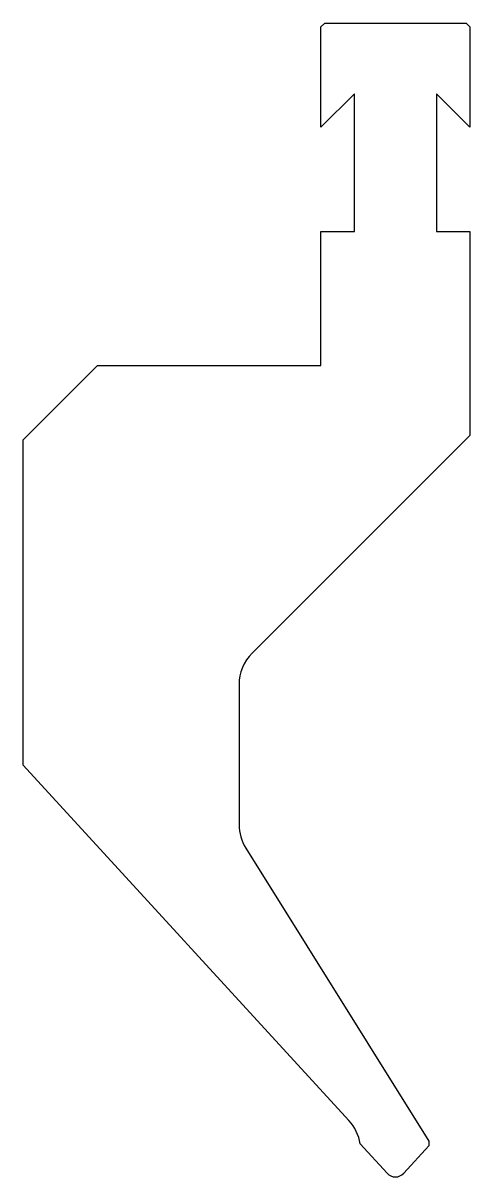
# Model space of a CAD drawing. Header units: metres. Extents: x -49 to 11, y -62 to 93.
import ezdxf

# ---------------------------------------------------------------- set-up
doc = ezdxf.new("R2010")
doc.units = ezdxf.units.M

msp = doc.modelspace()

# ---------------------------------------------------------------- linework, layer by layer
for p, q in [((-8.581174, 92.185638), (-8.081174, 92.685638)), ((-8.581174, 78.685638), (-8.581174, 92.185638)), ((-8.081174, 92.685638), (10.918826, 92.685638)), ((10.918826, 92.685638), (11.418826, 92.185638)), ((11.418826, 92.185638), (11.418826, 78.685638)), ((-4.081174, 83.185638), (-8.581174, 78.685638)), ((-4.081174, 64.685638), (-4.081174, 83.185638)), ((11.418826, 78.685638), (6.918826, 83.185638)), ((6.918826, 83.185638), (6.918826, 64.685638)), ((-8.581174, 64.685638), (-4.081174, 64.685638)), ((-8.581174, 46.685638), (-8.581174, 64.685638)), ((6.918826, 64.685638), (11.418826, 64.685638)), ((11.418826, 64.685638), (11.418826, 37.287638)), ((-48.581174, 36.685638), (-38.581174, 46.685638)), ((-38.581174, 46.685638), (-8.581174, 46.685638)), ((11.418826, 37.287638), (-17.823814, 8.044997)), ((-48.581174, -6.989254), (-48.581174, 36.685638)), ((-19.581174, 3.802356), (-19.581174, -14.965644)), ((-4.81851, -54.747821), (-48.581174, -6.989254)), ((-18.669462, -18.145159), (5.918826, -57.494646)), ((0.31291, -61.827748), (-3.31515, -57.868414)), ((5.918826, -58.123755), (2.524742, -61.827748)), ((5.918826, -57.494646), (5.918826, -58.123755))]:
    msp.add_line(p, q)
for centre, radius, start, end in [((-13.581174, 3.802356), 6, 135, 180), ((-13.581174, -14.965644), 6, 180, 212), ((-9.242174, -58.801362), 6, 8.945292, 42.5), ((1.418826, -60.814362), 1.5, 222.5, 317.5)]:
    msp.add_arc(centre, radius, start, end)

doc.saveas('drawing.dxf')
